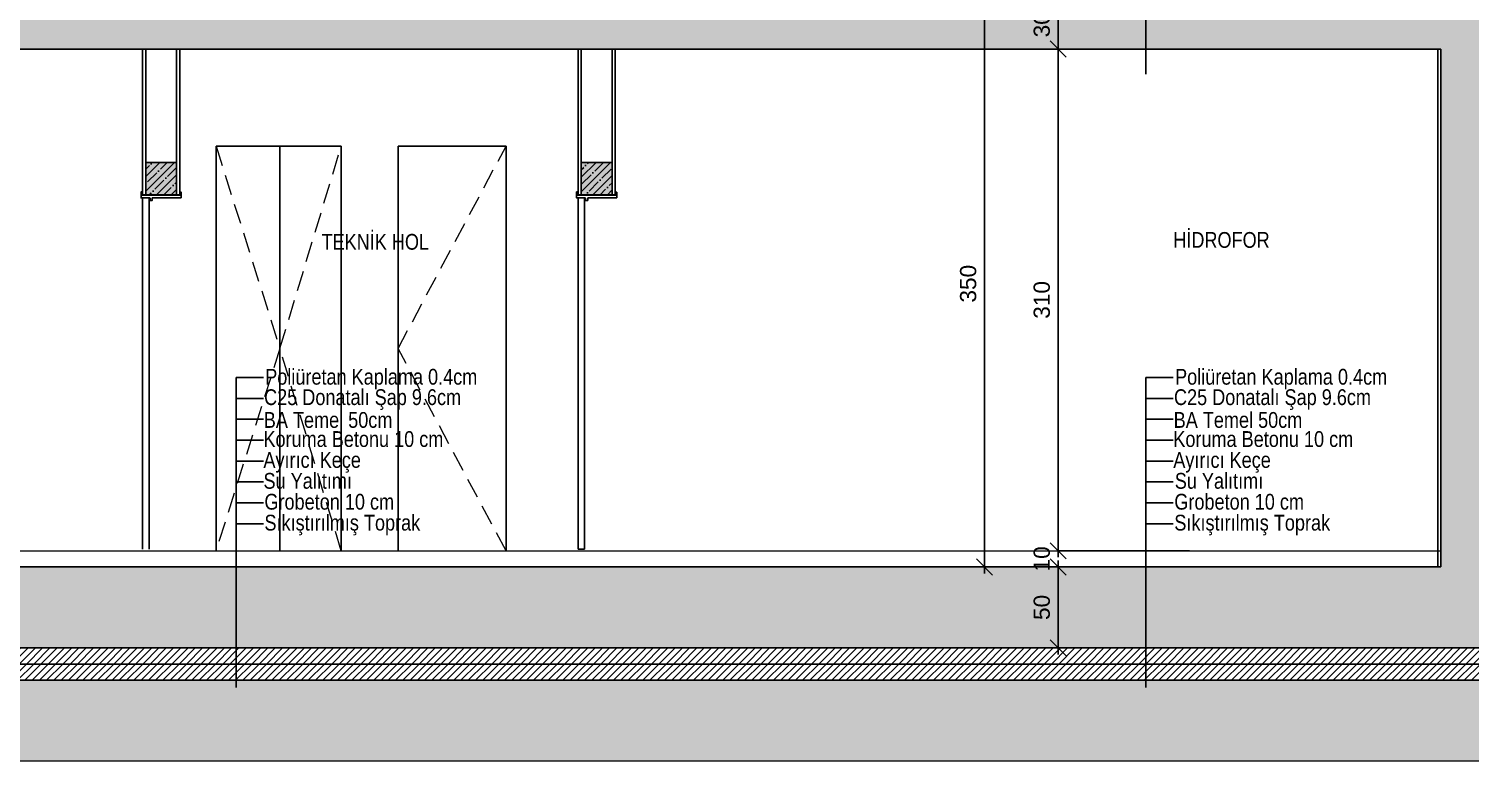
# Model space of a CAD drawing. Header units: millimetres. Extents: x 132785 to 150483, y 90225 to 103753.
# Drawn here: x 143984 to 144874, y 93959 to 94411 of the extents above; entities that cross this region are included whole.
import ezdxf
from ezdxf.enums import TextEntityAlignment as Align

# ---------------------------------------------------------------- set-up
doc = ezdxf.new("R2010")
doc.units = ezdxf.units.MM
doc.linetypes.add('DASHED2', pattern=[9.525, 6.35, -3.175])
doc.linetypes.add('HIDDEN', pattern=[0.375, 0.25, -0.125])
for name, color, linetype in [('A-dis-olcu', 2, 'Continuous'), ('A-duvar', 3, 'Continuous'), ('A-gorunus2', 1, 'Continuous'), ('A-kapi', 2, 'Continuous'), ('A-siva_ic', 1, 'Continuous'), ('A-su_izolasyonu', 131, 'Continuous'), ('A-tarama', 252, 'Continuous'), ('A-tasiyici', 5, 'Continuous'), ('A-text', 2, 'Continuous')]:
    doc.layers.add(name, color=color, linetype=linetype)
doc.layers.add('A-kiris', color=252, linetype='Continuous', lineweight=0)
doc.layers.add('A-zemin', color=2, linetype='Continuous', lineweight=0)
doc.styles.add('ARIEL50SD', font='ARIALN.TTF', dxfattribs={"height": 9})
doc.styles.add('hastane-aks', font='arial.ttf')
doc.dimstyles.new('AKS-OLCU', dxfattribs={"dimscale": 0.5, "dimtxt": 20, "dimasz": 20, "dimexe": 1, "dimexo": 0, "dimgap": 10, "dimtad": 1, "dimdec": 1, "dimrnd": 0.5, "dimzin": 9, "dimdsep": 46, "dimtxsty": 'hastane-aks', "dimblk": 'hastane-aks-zeminüstü$0$_Oblique', "dimcen": 10, "dimdle": 8, "dimadec": 0, "dimazin": 0, "dimtfac": 1, "dimtdec": 1, "dimtix": 1, "dimtofl": 0, "dimtmove": 1, "dimatfit": 2, "dimldrblk": 'ARCHTICK', "dimfxl": 20, "dimtolj": 1, "dimtzin": 0, "dimarcsym": 0})
pattern_1 = [(45, (148085.627, 93941.73), (-2.245064, 2.245064), [])]
pattern_2 = [(45, (-318170.9823, -4025062.451), (-4.490128061, 4.490128061), []), (45, (-318166.492, -4025062.451), (-4.490128061, 4.490128061), [7.9375, -1.5875, 0, -1.5875])]

# ---------------------------------------------------------------- blocks, each defined once
blk = doc.blocks.new('hastane-aks-zeminüstü$0$_Oblique')
at = {"color": 0, "linetype": 'ByBlock', "lineweight": -2}
blk.add_line((-0.5, -0.5), (0.5, 0.5), dxfattribs=at)
blk = doc.blocks.new('*D15')
at = {"layer": 'A-dis-olcu', "color": 0, "lineweight": -2, "transparency": 16777216}
for p, q in [((144646.47, 94078.97), (144619.28, 94078.97)), ((144619.78, 94024.97), (144619.78, 94082.97)), ((144646.47, 94028.97), (144619.28, 94028.97))]:
    blk.add_line(p, q, dxfattribs=at)
at = {"layer": 'A-dis-olcu', "color": 0, "lineweight": -2, "transparency": 16777216, "xscale": 10, "yscale": 10, "zscale": 10}
for p, rotation in [((144619.78, 94078.97), 90), ((144619.78, 94028.97), 270)]:
    blk.add_blockref('hastane-aks-zeminüstü$0$_Oblique', p, dxfattribs=dict(at, rotation=rotation))
at = {"layer": 'A-dis-olcu', "color": 0, "transparency": 16777216, "insert": (144609.72, 94053.97), "char_height": 10, "attachment_point": 5, "rotation": 90, "style": 'hastane-aks'}
blk.add_mtext('\\A1;50', dxfattribs=at)
blk = doc.blocks.new('_ArchTick')
at = {"color": 0, "linetype": 'ByBlock', "const_width": 0.15}
blk.add_lwpolyline([(-0.5, -0.5), (0.5, 0.5)], dxfattribs=at)
blk = doc.blocks.new('*D17')
at = {"layer": 'A-dis-olcu', "color": 0, "lineweight": -2, "transparency": 16777216}
for p, q in [((144619.78, 94088.97), (144619.78, 94098.97)), ((144700.89, 94088.97), (144619.28, 94088.97)), ((144646.47, 94078.97), (144619.28, 94078.97)), ((144619.78, 94078.97), (144619.78, 94068.97))]:
    blk.add_line(p, q, dxfattribs=at)
at = {"layer": 'A-dis-olcu', "color": 0, "lineweight": -2, "transparency": 16777216, "xscale": 10, "yscale": 10, "zscale": 10}
for p, rotation in [((144619.78, 94088.97), 270), ((144619.78, 94078.97), 90)]:
    blk.add_blockref('hastane-aks-zeminüstü$0$_Oblique', p, dxfattribs=dict(at, rotation=rotation))
at = {"layer": 'A-dis-olcu', "color": 0, "transparency": 16777216, "insert": (144609.72, 94083.97), "char_height": 10, "attachment_point": 5, "rotation": 90, "style": 'hastane-aks'}
blk.add_mtext('\\A1;10', dxfattribs=at)
blk = doc.blocks.new('*D18')
at = {"layer": 'A-dis-olcu', "color": 0, "lineweight": -2, "transparency": 16777216}
for p, q in [((144700.89, 94398.97), (144619.28, 94398.97)), ((144619.78, 94084.97), (144619.78, 94402.97)), ((144700.89, 94088.97), (144619.28, 94088.97))]:
    blk.add_line(p, q, dxfattribs=at)
at = {"layer": 'A-dis-olcu', "color": 0, "lineweight": -2, "transparency": 16777216, "xscale": 10, "yscale": 10, "zscale": 10}
for p, rotation in [((144619.78, 94398.97), 90), ((144619.78, 94088.97), 270)]:
    blk.add_blockref('hastane-aks-zeminüstü$0$_Oblique', p, dxfattribs=dict(at, rotation=rotation))
at = {"layer": 'A-dis-olcu', "color": 0, "transparency": 16777216, "insert": (144609.72, 94243.97), "char_height": 10, "attachment_point": 5, "rotation": 90, "style": 'hastane-aks'}
blk.add_mtext('\\A1;310', dxfattribs=at)
blk = doc.blocks.new('*D19')
at = {"layer": 'A-dis-olcu', "color": 0, "lineweight": -2, "transparency": 16777216}
for p, q in [((144619.78, 94394.97), (144619.78, 94432.97)), ((144700.89, 94428.97), (144619.28, 94428.97)), ((144700.89, 94398.97), (144619.28, 94398.97))]:
    blk.add_line(p, q, dxfattribs=at)
at = {"layer": 'A-dis-olcu', "color": 0, "lineweight": -2, "transparency": 16777216, "xscale": 10, "yscale": 10, "zscale": 10}
for p, rotation in [((144619.78, 94428.97), 90), ((144619.78, 94398.97), 270)]:
    blk.add_blockref('hastane-aks-zeminüstü$0$_Oblique', p, dxfattribs=dict(at, rotation=rotation))
at = {"layer": 'A-dis-olcu', "color": 0, "transparency": 16777216, "insert": (144609.72, 94413.97), "char_height": 10, "attachment_point": 5, "rotation": 90, "style": 'hastane-aks'}
blk.add_mtext('\\A1;30', dxfattribs=at)
blk = doc.blocks.new('*D25')
at = {"layer": 'A-dis-olcu', "color": 0, "lineweight": -2, "transparency": 16777216}
for p, q in [((144574.32, 94432.97), (144574.32, 94074.97)), ((144679.12, 94428.97), (144573.82, 94428.97)), ((144679.12, 94078.97), (144573.82, 94078.97))]:
    blk.add_line(p, q, dxfattribs=at)
at = {"layer": 'A-dis-olcu', "color": 0, "lineweight": -2, "transparency": 16777216, "xscale": 10, "yscale": 10, "zscale": 10}
for p, rotation in [((144574.32, 94428.97), 90), ((144574.32, 94078.97), 270)]:
    blk.add_blockref('hastane-aks-zeminüstü$0$_Oblique', p, dxfattribs=dict(at, rotation=rotation))
at = {"layer": 'A-dis-olcu', "color": 0, "transparency": 16777216, "insert": (144564.25, 94253.97), "char_height": 10, "attachment_point": 5, "rotation": 90, "style": 'hastane-aks'}
blk.add_mtext('\\A1;350', dxfattribs=at)

msp = doc.modelspace()

# ---------------------------------------------------------------- hatches: boundary and pattern name
at = {"layer": 'A-tarama'}
h = msp.add_hatch(dxfattribs=at)
h.set_pattern_fill('ANSI35', color=252, scale=2, style=0)
h.set_pattern_definition([(45, (-291606.776, -4030952.553), (-8.98025612, 8.98025612), []), (45, (-291597.796, -4030952.553), (-8.98025612, 8.98025612), [15.875, -3.175, 0, -3.175])])
h.paths.add_polyline_path([(146370.274, 94425.967), (146367.274, 94428.967), (143410.274, 94428.967), (143410.274, 94448.967), (143353.274, 94448.967), (143350.274, 94445.967), (143350.274, 94078.967), (143303.274, 94078.967), (143300.274, 94075.967), (143300.274, 94028.967), (146420.274, 94028.967), (146420.274, 94078.967), (146370.274, 94078.967)])
h.paths.add_polyline_path([(144856.266, 94398.967), (144856.266, 94078.967), (143380.274, 94078.967), (143380.339, 94398.967)], flags=16)
h.paths.add_polyline_path([(144056.274, 94328.967), (144075.274, 94328.967), (144075.274, 94308.967), (144056.274, 94308.967)], flags=0)
h.paths.add_polyline_path([(144325.274, 94328.967), (144344.274, 94328.967), (144344.274, 94308.967), (144325.274, 94308.967)], flags=0)
h.paths.add_polyline_path([(144881.7, 94398.967), (145368.143, 94398.967), (145368.143, 94078.967), (144881.7, 94078.967)], flags=16)
h.paths.add_polyline_path([(146340.274, 94398.967), (146340.274, 94078.967), (145393.243, 94078.967), (145393.243, 94398.967)], flags=16)
h = msp.add_hatch(dxfattribs=at)
h.set_pattern_fill('ANSI35', color=252, style=0)
h.set_pattern_definition(pattern_2)
h.paths.add_polyline_path([(144075.274, 94328.967), (144056.274, 94328.967), (144056.274, 94308.967), (144075.274, 94308.967)])
h = msp.add_hatch(dxfattribs=at)
h.set_pattern_fill('ANSI35', color=252, style=0)
h.set_pattern_definition(pattern_2)
h.paths.add_polyline_path([(144344.274, 94328.967), (144325.274, 94328.967), (144325.274, 94308.967), (144344.274, 94308.967)])
h = msp.add_hatch(dxfattribs=at)
h.set_pattern_fill('ANSI31', color=252, style=0)
h.set_pattern_definition(pattern_1)
h.paths.add_polyline_path([(146420.274, 94028.967), (146420.274, 94018.967), (143300.274, 94018.967), (143300.274, 94028.967)])
h = msp.add_hatch(dxfattribs=at)
h.set_pattern_fill('ANSI31', color=252, style=0)
h.set_pattern_definition(pattern_1)
h.paths.add_polyline_path([(146432.274, 94018.967), (146432.274, 94008.967), (143288.274, 94008.967), (143288.274, 94018.967)])
h = msp.add_hatch(dxfattribs=at)
h.set_pattern_fill('AR-HBONE', color=252, scale=0.1, style=0)
h.set_pattern_definition([(45, (154476.447, 93576.73), (1e-15, 14.36841), [30.48, -10.16]), (135, (154483.631, 93583.914), (1e-15, 14.36841), [30.48, -10.16])])
h.paths.add_polyline_path([(146432.274, 94008.967), (146432.274, 93958.967), (143288.274, 93958.967), (143288.274, 94008.967)])

# ---------------------------------------------------------------- linework, layer by layer
at = {"layer": 'A-duvar', "color": 252}
for p, q in [((144056.274, 94328.967), (144056.274, 94398.967)), ((144075.274, 94398.967), (144075.274, 94328.967)), ((144323.274, 94398.967), (144346.274, 94398.967)), ((144325.274, 94328.967), (144325.274, 94398.967)), ((144344.274, 94398.967), (144344.274, 94328.967))]:
    msp.add_line(p, q, dxfattribs=at)
at = {"layer": 'A-gorunus2', "color": 252}
for p, q in [((144099.636, 94338.967), (144099.636, 94088.967)), ((144099.636, 94338.967), (144177.027, 94338.967)), ((144139.074, 94338.967), (144139.074, 94088.967)), ((144177.027, 94338.967), (144177.027, 94088.967)), ((144212.11, 94338.967), (144278.763, 94338.967)), ((144212.11, 94338.967), (144212.11, 94088.967)), ((144278.763, 94338.967), (144278.763, 94088.967))]:
    msp.add_line(p, q, dxfattribs=at)
at = {"layer": 'A-kapi', "color": 252, "ltscale": 3}
for p, q in [((144053.328, 94310.597), (144053.328, 94307.117)), ((144053.528, 94309.737), (144053.528, 94308.747)), ((144053.528, 94308.747), (144077.998, 94308.747)), ((144054.273, 94306.967), (144054.273, 94089.967)), ((144058.283, 94306.967), (144058.283, 94089.967)), ((144322.328, 94310.597), (144322.328, 94307.117)), ((144322.528, 94309.737), (144322.528, 94308.747)), ((144322.528, 94308.747), (144346.998, 94308.747)), ((144323.273, 94306.967), (144323.273, 94089.967)), ((144327.283, 94306.967), (144327.283, 94089.967))]:
    msp.add_line(p, q, dxfattribs=at)
at = {"layer": 'A-kapi', "color": 252}
for p, q in [((144054.204, 94310.747), (144053.478, 94310.747)), ((144058.673, 94306.967), (144053.478, 94306.967)), ((144053.528, 94309.737), (144054.204, 94309.737)), ((144054.274, 94310.042), (144054.274, 94310.677)), ((144054.274, 94309.807), (144054.274, 94310.042)), ((144058.873, 94306.767), (144058.873, 94306.177)), ((144058.873, 94306.412), (144058.873, 94305.597)), ((144060.273, 94306.967), (144060.273, 94305.597)), ((144060.273, 94306.967), (144078.198, 94306.967)), ((144077.273, 94309.907), (144077.273, 94310.542)), ((144077.273, 94309.672), (144077.273, 94309.907)), ((144077.343, 94310.612), (144078.048, 94310.612)), ((144077.998, 94309.602), (144077.343, 94309.602)), ((144077.998, 94308.747), (144077.998, 94309.602)), ((144078.198, 94310.462), (144078.198, 94306.967)), ((144323.204, 94310.747), (144322.478, 94310.747)), ((144327.673, 94306.967), (144322.478, 94306.967)), ((144322.528, 94309.737), (144323.204, 94309.737)), ((144323.274, 94310.042), (144323.274, 94310.677)), ((144323.274, 94309.807), (144323.274, 94310.042)), ((144327.873, 94306.767), (144327.873, 94306.177)), ((144327.873, 94306.412), (144327.873, 94305.597)), ((144329.273, 94306.967), (144329.273, 94305.597)), ((144329.273, 94306.967), (144347.198, 94306.967)), ((144346.273, 94309.907), (144346.273, 94310.542)), ((144346.273, 94309.672), (144346.273, 94309.907)), ((144346.343, 94310.612), (144347.048, 94310.612)), ((144346.998, 94309.602), (144346.343, 94309.602)), ((144346.998, 94308.747), (144346.998, 94309.602)), ((144347.198, 94310.462), (144347.198, 94306.967)), ((144060.123, 94305.447), (144059.023, 94305.447)), ((144329.123, 94305.447), (144328.023, 94305.447))]:
    msp.add_line(p, q, dxfattribs=at)
at = {"layer": 'A-kapi', "color": 252, "ltscale": 3}
for points in [[(144054.274, 94308.967), (144077.274, 94308.967)], [(144323.274, 94308.967), (144346.274, 94308.967)], [(144327.283, 94089.967), (144323.273, 94089.967)]]:
    msp.add_lwpolyline(points, dxfattribs=at)
at = {"layer": 'A-kapi', "color": 252}
for centre, radius, start, end in [((144053.478, 94310.597), 0.15, 90.000005, 180.000005), ((144054.204, 94310.677), 0.07, 0.000005, 90.000005), ((144054.204, 94309.807), 0.07, 270.000005, 0.000005), ((144058.673, 94306.767), 0.2, 0.000005, 90.000005), ((144077.343, 94310.542), 0.07, 90.000005, 180.000005), ((144077.343, 94309.672), 0.07, 180.000005, 270.000005), ((144078.048, 94310.462), 0.15, 0.000005, 90.000005), ((144322.478, 94310.597), 0.15, 90.000005, 180.000005), ((144323.204, 94310.677), 0.07, 0.000005, 90.000005), ((144323.204, 94309.807), 0.07, 270.000005, 0.000005), ((144327.673, 94306.767), 0.2, 0.000005, 90.000005), ((144346.343, 94310.542), 0.07, 90.000005, 180.000005), ((144346.343, 94309.672), 0.07, 180.000005, 270.000005), ((144347.048, 94310.462), 0.15, 0.000005, 90.000005), ((144059.023, 94305.597), 0.15, 180.000005, 270.000005), ((144060.123, 94305.597), 0.15, 270.000005, 0.000005), ((144328.023, 94305.597), 0.15, 180.000005, 270.000005), ((144329.123, 94305.597), 0.15, 270.000005, 0.000005)]:
    msp.add_arc(centre, radius, start, end, dxfattribs=at)
at = {"layer": 'A-kapi', "color": 252, "ltscale": 3}
for centre in [(144053.478, 94307.117), (144322.478, 94307.117)]:
    msp.add_arc(centre, 0.15, 180.000005, 270.000005, dxfattribs=at)
at = {"layer": 'A-kiris', "color": 252, "linetype": 'HIDDEN', "ltscale": 50}
for points in [[(144099.636, 94338.967), (144139.074, 94213.967), (144099.636, 94088.967)], [(144177.027, 94088.967), (144139.074, 94213.967), (144177.027, 94338.967)], [(144278.763, 94088.967), (144212.11, 94213.967), (144278.763, 94338.967)]]:
    msp.add_lwpolyline(points, dxfattribs=at)
at = {"layer": 'A-siva_ic', "color": 252}
for p, q in [((144054.274, 94308.967), (144054.274, 94398.967)), ((144077.274, 94398.967), (144077.274, 94308.967)), ((144323.274, 94308.967), (144323.274, 94398.967)), ((144346.274, 94398.967), (144346.274, 94308.967))]:
    msp.add_line(p, q, dxfattribs=at)
for points in [[(144854.266, 94078.967), (144854.266, 94398.967)], [(144056.274, 94308.967), (144054.274, 94308.967)], [(144075.274, 94308.967), (144077.274, 94308.967)], [(144325.274, 94308.967), (144323.274, 94308.967)], [(144344.274, 94308.967), (144346.274, 94308.967)]]:
    msp.add_lwpolyline(points, dxfattribs=at)
at = {"layer": 'A-su_izolasyonu', "color": 252, "linetype": 'DASHED2', "ltscale": 0.8}
msp.add_lwpolyline([(146420.274, 94018.967, 0.2, 0.2, 0), (143300.274, 94018.967, 0.2, 0.2, 0), (143300.274, 94075.967, 0.2, 0.2, 0), (143303.274, 94078.967, 0.2, 0.2, 0), (143347.274, 94078.967, 0.2, 0.2, 0), (143350.274, 94081.967, 0.2, 0.2, 0), (143350.274, 94445.967, 0.2, 0.2, 0), (143353.274, 94448.967, 0.2, 0.2, 0), (143360.274, 94448.967, 0.2, 0.2, 0), (143360.274, 94460.467, 0, 0, 0)], format="xyseb", dxfattribs=at)
at = {"layer": 'A-su_izolasyonu', "color": 252, "linetype": 'DASHED2', "ltscale": 0.8, "const_width": 0.2}
msp.add_lwpolyline([(143300.274, 94018.967), (146420.274, 94018.967), (146420.274, 94075.967), (146417.274, 94078.967), (146373.274, 94078.967), (146370.274, 94081.967), (146370.274, 94425.967)], dxfattribs=at)
at = {"layer": 'A-tasiyici', "color": 252}
msp.add_line((144856.266, 94398.967), (143380.274, 94398.967), dxfattribs=at)
for points in [[(143410.274, 94448.967), (143353.274, 94448.967), (143350.274, 94445.967), (143350.274, 94078.967), (143303.274, 94078.967), (143300.274, 94075.967), (143300.274, 94028.967), (146420.274, 94028.967), (146420.274, 94078.967), (146370.274, 94078.967)], [(144856.266, 94078.967), (143380.274, 94078.967), (143380.339, 94398.967)], [(144856.266, 94078.967), (144856.266, 94398.967)], [(144075.274, 94328.967), (144056.274, 94328.967)], [(144056.274, 94308.967), (144056.274, 94328.967)], [(144075.274, 94328.967), (144075.274, 94308.967)], [(144344.274, 94328.967), (144325.274, 94328.967)], [(144325.274, 94308.967), (144325.274, 94328.967)], [(144344.274, 94328.967), (144344.274, 94308.967)], [(144075.274, 94308.967), (144056.274, 94308.967)], [(144344.274, 94308.967), (144325.274, 94308.967)]]:
    msp.add_lwpolyline(points, dxfattribs=at)
at = {"layer": 'A-tasiyici', "color": 252, "lineweight": 0}
for points in [[(146432.274, 94018.967), (143300.274, 94018.967), (143300.274, 94028.967), (146420.274, 94028.967)], [(146432.274, 94008.967), (143288.274, 94008.967), (143288.274, 94018.967), (146432.274, 94018.967)], [(146432.274, 93958.967), (143288.274, 93958.967), (143288.274, 94008.967), (146432.274, 94008.967)]]:
    msp.add_lwpolyline(points, dxfattribs=at)
at = {"layer": 'A-text', "color": 252}
for p, q in [((144674.05, 94383.486), (144674.05, 94577.665)), ((144112.039, 94004.511), (144112.039, 94196.056)), ((144128.914, 94196.056), (144112.039, 94196.056)), ((144674.05, 94004.511), (144674.05, 94196.056)), ((144690.925, 94196.056), (144674.05, 94196.056)), ((144128.914, 94183.142), (144112.039, 94183.142)), ((144690.925, 94183.142), (144674.05, 94183.142)), ((144128.914, 94170.229), (144112.039, 94170.229)), ((144690.925, 94170.229), (144674.05, 94170.229)), ((144128.914, 94157.315), (144112.039, 94157.315)), ((144690.925, 94157.315), (144674.05, 94157.315)), ((144128.914, 94144.402), (144112.039, 94144.402)), ((144690.925, 94144.402), (144674.05, 94144.402)), ((144128.914, 94131.488), (144112.039, 94131.488)), ((144690.925, 94131.488), (144674.05, 94131.488)), ((144128.914, 94118.575), (144112.039, 94118.575)), ((144690.925, 94118.575), (144674.05, 94118.575)), ((144112.039, 94105.662), (144128.914, 94105.662)), ((144674.05, 94105.662), (144690.925, 94105.662))]:
    msp.add_line(p, q, dxfattribs=at)
at = {"layer": 'A-zemin', "color": 252}
msp.add_lwpolyline([(143382.274, 94088.967), (144856.266, 94088.967)], dxfattribs=at)

# ---------------------------------------------------------------- texts
at = {"layer": 'A-text', "color": 252, "style": 'ARIEL50SD'}
for s, p in [('TEKNİK HOL', (144164.824, 94274.982)), ('HİDROFOR', (144690.925, 94276.153)), ('Poliüretan Kaplama 0.4cm', (144130.03, 94191.617)), ('Poliüretan Kaplama 0.4cm', (144692.041, 94191.617)), ('C25 Donatalı Şap 9.6cm', (144129.344, 94179.001)), ('C25 Donatalı Şap 9.6cm', (144691.355, 94179.001)), ('BA Temel 50cm', (144129.144, 94164.927)), ('BA Temel 50cm', (144691.155, 94164.927))]:
    msp.add_text(s, height=9.75, dxfattribs=at).set_placement(p)
for s, p in [('Koruma Betonu 10 cm', (144240.055, 94158.005)), ('Koruma Betonu 10 cm', (144802.065, 94158.005)), ('Ayırıcı Keçe', (144189.136, 94145.091)), ('Ayırıcı Keçe', (144751.147, 94145.091)), ('Su Yalıtımı', (144183.602, 94132.178)), ('Su Yalıtımı', (144746.478, 94132.178)), ('Grobeton 10 cm', (144209.643, 94119.265)), ('Grobeton 10 cm', (144771.654, 94119.265)), ('Sıkıştırılmış Toprak', (144225.758, 94106.351)), ('Sıkıştırılmış Toprak', (144787.769, 94106.351))]:
    msp.add_text(s, height=9.75, dxfattribs=at).set_placement(p, align=Align.MIDDLE_RIGHT)

# ---------------------------------------------------------------- dimensions: what is measured, and where the dimension line sits
at = {"layer": 'A-dis-olcu', "color": 252}
for base, p1, p2, picture, middle in [((144574.32, 94078.967), (144679.12, 94428.967), (144679.12, 94078.967), '*D25', (144564.251, 94253.967)), ((144619.784, 94428.967), (144700.893, 94398.967), (144700.893, 94428.967), '*D19', (144609.716, 94413.967)), ((144619.784, 94398.967), (144700.893, 94088.967), (144700.893, 94398.967), '*D18', (144609.716, 94243.967)), ((144619.784, 94088.967), (144646.465, 94078.967), (144700.893, 94088.967), '*D17', (144609.716, 94083.967)), ((144619.784, 94078.967), (144646.465, 94028.967), (144646.465, 94078.967), '*D15', (144609.716, 94053.967))]:
    dim = msp.add_linear_dim(base=base, p1=p1, p2=p2, angle=90, dimstyle='AKS-OLCU', dxfattribs=at)
    dim.commit()
    dim.dimension.update_dxf_attribs({"geometry": picture, "text_midpoint": middle})

doc.saveas('drawing.dxf')
